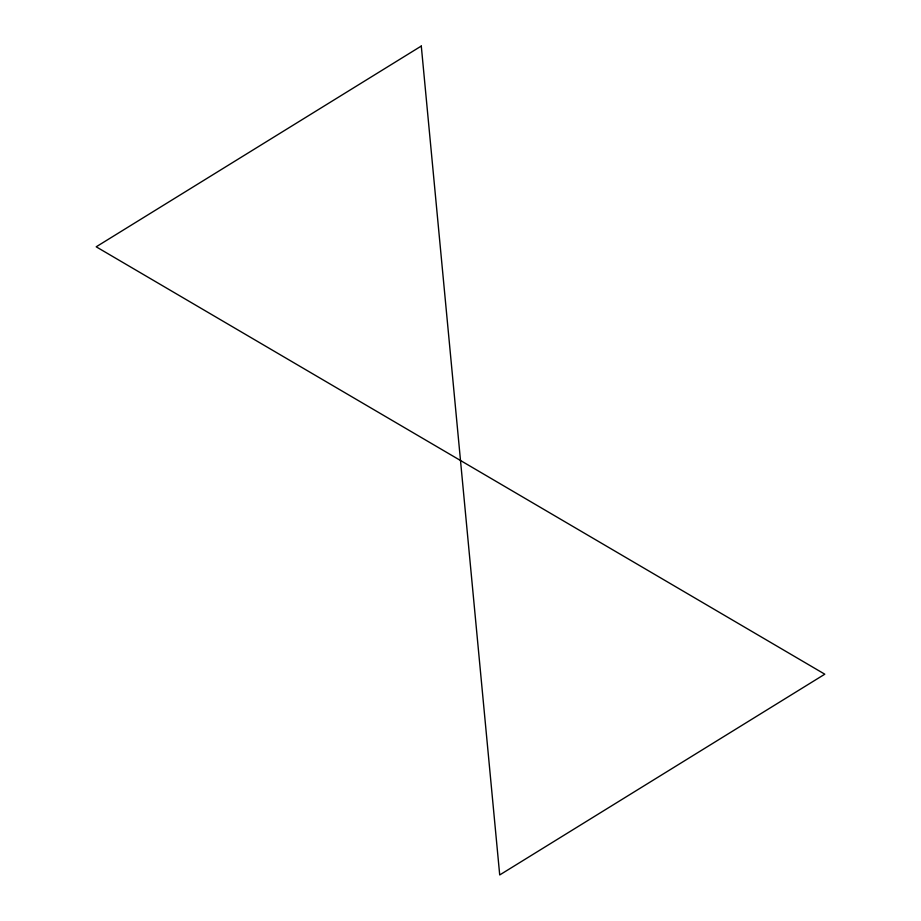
<?xml version="1.0" encoding="UTF-8"?>
<svg xmlns="http://www.w3.org/2000/svg" width="921" height="921" viewBox="0 0 921 921"><rect width="100%" height="100%" fill="white"/><g stroke="black" fill="none" stroke-linecap="round" stroke-linejoin="round"><path stroke-width="1.38" d="M421.288 46.05L96.198 246.805L824.802 674.195L499.712 874.95L421.288 46.05"/></g></svg>
